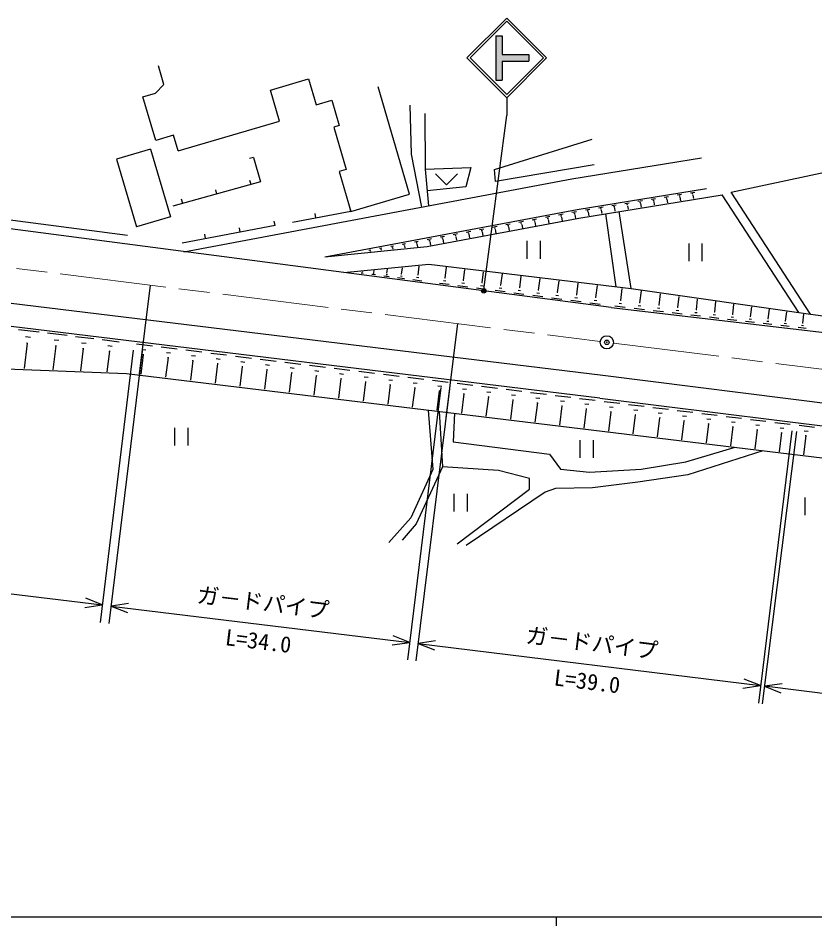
# Model space of a CAD drawing. Units: millimetres, scale not verified. Extents: x 40000 to 680000, y 20000 to 380000.
# Drawn here: x 207176 to 297222, y 204000 to 306583 of the extents above; entities that cross this region are included whole.
import ezdxf
from ezdxf.enums import TextEntityAlignment as Align

# ---------------------------------------------------------------- set-up
doc = ezdxf.new("R2010")
doc.units = ezdxf.units.MM
doc.header["$LTSCALE"] = 1000
doc.header["$PDMODE"] = 32
doc.header["$PDSIZE"] = 500
doc.linetypes.add('CHAIN', pattern=[18.5, 12, -1.5, 3.5, -1.5])
for name, color, linetype, lineweight in [('M-BGD', 7, 'Continuous', 25), ('M-BMK', 2, 'CHAIN', 13), ('M-BMK-SRVR', 3, 'Continuous', 25), ('M-STR-STRC', 7, 'Continuous', 25), ('M-TTL-BAND', 7, 'Continuous', 25)]:
    doc.layers.add(name, color=color, linetype=linetype, lineweight=lineweight)
doc.styles.add('@ＭＳ ゴシック', font='')
doc.styles.add('ＭＳ ゴシック', font='')
doc.styles.get('@ＭＳ ゴシック').set_extended_font_data('@MS Gothic')
doc.styles.get('ＭＳ ゴシック').set_extended_font_data('MS Gothic')

msp = doc.modelspace()

# ---------------------------------------------------------------- hatches: boundary and pattern name
at = {"layer": 'M-STR-STRC'}
msp.add_hatch(color=256, dxfattribs=at).paths.add_polyline_path([(261150, 304583), (261900, 304583), (261900, 302458), (264900, 302458), (264900, 301708), (261900, 301708), (261900, 299583), (261150, 299583)])

# ---------------------------------------------------------------- linework, layer by layer
at = {"layer": 'M-BGD'}
for p, q in [((223652, 299074), (223028, 301202)), ((235693, 298453), (240000, 299715)), ((240000, 299715), (240859, 296782)), ((222718, 298119), (223652, 299074)), ((251426, 286694), (247868, 298836)), ((221277, 297697), (222718, 298119)), ((222725, 292754), (221277, 297697)), ((236718, 294957), (235693, 298453)), ((240859, 296782), (242614, 297296)), ((242614, 297296), (243447, 294456)), ((251645, 291209), (251475, 296748)), ((253137, 295811), (253179, 289504)), ((225258, 291598), (236718, 294957)), ((243447, 294456), (242847, 294281)), ((242847, 294281), (244251, 289491)), ((224745, 293346), (222725, 292754)), ((225258, 291598), (224745, 293346)), ((261005, 289483), (272066, 292902)), ((222144, 291789), (218305, 290664)), ((222144, 291789), (224394, 284112)), ((218305, 290664), (220555, 282987)), ((233791, 290852), (233310, 290718)), ((233791, 290852), (234565, 288066)), ((252813, 285235), (251645, 291209)), ((269772, 288418), (284414, 290800)), ((287767, 286907), (307037, 291021)), ((244251, 289491), (243443, 289254)), ((253179, 289504), (258335, 289717)), ((253179, 289504), (253554, 285374)), ((258335, 289717), (257781, 287501)), ((261125, 288115), (261005, 289483)), ((272267, 290006), (261125, 288115)), ((225916, 280187), (269772, 288418)), ((243443, 289254), (244766, 284742)), ((254344, 289000), (255594, 287750)), ((256844, 289000), (255594, 287750)), ((234565, 288066), (224660, 285319)), ((233497, 287770), (233363, 288252)), ((257781, 287501), (253400, 287068)), ((270376, 284970), (284977, 287346)), ((229642, 286701), (229509, 287183)), ((244766, 284742), (251426, 286694)), ((270548, 283985), (286759, 286623)), ((280193, 286365), (280686, 286445)), ((280402, 286247), (280525, 286267)), ((281673, 286606), (282167, 286686)), ((281882, 286488), (282006, 286508)), ((281953, 286347), (281984, 286352)), ((281968, 286350), (282032, 285955)), ((283154, 286847), (283647, 286927)), ((283363, 286729), (283486, 286749)), ((283433, 286588), (283464, 286593)), ((283449, 286591), (283513, 286196)), ((295424, 273306), (286759, 286623)), ((296740, 273117), (287767, 286907)), ((274200, 273869), (186943, 285287)), ((219546, 282029), (194877, 285257)), ((225788, 285632), (225654, 286114)), ((244766, 284742), (244673, 285234)), ((272786, 285160), (273286, 285241)), ((274271, 285401), (274764, 285482)), ((274480, 285283), (274603, 285303)), ((275751, 285642), (276245, 285723)), ((275960, 285524), (276084, 285544)), ((276031, 285384), (276061, 285389)), ((276046, 285386), (276110, 284991)), ((277232, 285883), (277725, 285963)), ((277441, 285765), (277564, 285785)), ((277511, 285625), (277542, 285630)), ((277527, 285627), (277591, 285232)), ((278712, 286124), (279206, 286204)), ((278921, 286006), (279045, 286026)), ((278992, 285866), (279023, 285871)), ((279007, 285868), (279071, 285473)), ((280472, 286106), (280503, 286111)), ((280488, 286109), (280552, 285714)), ((244766, 284742), (238184, 283507)), ((240834, 284004), (240742, 284496)), ((241839, 279614), (270376, 284970)), ((266764, 284089), (267280, 284186)), ((268263, 284370), (268781, 284468)), ((268487, 284251), (268616, 284276)), ((269765, 284652), (270286, 284750)), ((269989, 284532), (270120, 284557)), ((270068, 284385), (270100, 284391)), ((270084, 284388), (270166, 283953)), ((271286, 284916), (271802, 285000)), ((271504, 284793), (271633, 284814)), ((271578, 284646), (271610, 284651)), ((271594, 284648), (271663, 284228)), ((272998, 285040), (273123, 285061)), ((273069, 284898), (273100, 284903)), ((273085, 284900), (273150, 284501)), ((273559, 284475), (274723, 276229)), ((274550, 285143), (274581, 285148)), ((274565, 285145), (274630, 284751)), ((276443, 276021), (275104, 284727)), ((224394, 284112), (220555, 282987)), ((236218, 283138), (225732, 281170)), ((236218, 283138), (236126, 283629)), ((253389, 280765), (270548, 283985)), ((262283, 283248), (262790, 283343)), ((262502, 283131), (262629, 283155)), ((263774, 283528), (264284, 283623)), ((263994, 283410), (264121, 283434)), ((264070, 283266), (264102, 283272)), ((264086, 283269), (264165, 282849)), ((265267, 283808), (265780, 283904)), ((265489, 283690), (265617, 283714)), ((265566, 283545), (265598, 283551)), ((265582, 283548), (265661, 283124)), ((266986, 283970), (267115, 283995)), ((267064, 283825), (267096, 283831)), ((267080, 283828), (267160, 283400)), ((268564, 284105), (268597, 284111)), ((268581, 284108), (268662, 283676)), ((228355, 281662), (228263, 282153)), ((232287, 282400), (232194, 282891)), ((256345, 282133), (256842, 282227)), ((257826, 282411), (258325, 282505)), ((258041, 282297), (258166, 282320)), ((258116, 282155), (258147, 282161)), ((258132, 282158), (258208, 281753)), ((259309, 282690), (259811, 282784)), ((259525, 282574), (259651, 282598)), ((259601, 282432), (259632, 282438)), ((259616, 282435), (259693, 282026)), ((260794, 282968), (261299, 283063)), ((261012, 282853), (261138, 282876)), ((261088, 282710), (261120, 282716)), ((261104, 282713), (261181, 282300)), ((262578, 282988), (262610, 282994)), ((262594, 282991), (262672, 282574)), ((250596, 281054), (250973, 281125)), ((251964, 281311), (252401, 281393)), ((252152, 281211), (252262, 281232)), ((252218, 281088), (252245, 281093)), ((252232, 281090), (252294, 280756)), ((253393, 281579), (253885, 281672)), ((253605, 281466), (253728, 281489)), ((253679, 281328), (253709, 281333)), ((253694, 281330), (253768, 280936)), ((254868, 281856), (255362, 281949)), ((255081, 281743), (255205, 281766)), ((255155, 281603), (255186, 281609)), ((255171, 281606), (255245, 281208)), ((256560, 282019), (256684, 282043)), ((256634, 281879), (256665, 281885)), ((256650, 281882), (256725, 281480)), ((264681, 281399), (264681, 279399)), ((266181, 281399), (266181, 279399)), ((282966, 281125), (282966, 279125)), ((284466, 281125), (284466, 279125)), ((241839, 279614), (253389, 280765)), ((246830, 280347), (247044, 280388)), ((246922, 280298), (246976, 280308)), ((246954, 280238), (246968, 280240)), ((246961, 280239), (246964, 280225)), ((248031, 280573), (248298, 280623)), ((248146, 280512), (248213, 280524)), ((248186, 280437), (248203, 280440)), ((248194, 280438), (248211, 280349)), ((249286, 280809), (249607, 280869)), ((249424, 280735), (249504, 280750)), ((249472, 280644), (249492, 280648)), ((249482, 280646), (249514, 280479)), ((250759, 280968), (250853, 280986)), ((250816, 280861), (250839, 280866)), ((250827, 280864), (250874, 280614)), ((244004, 277820), (253588, 278775)), ((247385, 277831), (247415, 278062)), ((248859, 277748), (248919, 278212)), ((250514, 277656), (250609, 278380)), ((252374, 277552), (252507, 278569)), ((253588, 278775), (276443, 276021)), ((255422, 277198), (255584, 278433)), ((257516, 276931), (257679, 278181)), ((246179, 277737), (245928, 277770)), ((246095, 277825), (246032, 277833)), ((246081, 277903), (246066, 277905)), ((246073, 277904), (246077, 277929)), ((247559, 277557), (247147, 277610)), ((247420, 277700), (247317, 277714)), ((247398, 277829), (247372, 277832)), ((249108, 277354), (248516, 277431)), ((248909, 277561), (248761, 277580)), ((248877, 277746), (248840, 277751)), ((250850, 277126), (250054, 277230)), ((250582, 277404), (250383, 277430)), ((250539, 277652), (250489, 277659)), ((252806, 276870), (251781, 277004)), ((252462, 277228), (252206, 277261)), ((252406, 277548), (252342, 277556)), ((255456, 277194), (255388, 277203)), ((259620, 276662), (259786, 277927)), ((261735, 276392), (261903, 277672)), ((263862, 276120), (264031, 277416)), ((265999, 275847), (266170, 277158)), ((185888, 276852), (273245, 266228)), ((222115, 276403), (220860, 266368)), ((255885, 276467), (254786, 276611)), ((255516, 276851), (255242, 276886)), ((257983, 276192), (256874, 276338)), ((257611, 276580), (257334, 276616)), ((257550, 276926), (257481, 276935)), ((260092, 275916), (258972, 276063)), ((259716, 276308), (259436, 276344)), ((259655, 276657), (259585, 276667)), ((261832, 276034), (261550, 276071)), ((261771, 276387), (261700, 276396)), ((263897, 276116), (263826, 276125)), ((268147, 275573), (268320, 276899)), ((270306, 275297), (270481, 276639)), ((272476, 275020), (272653, 276377)), ((275279, 274669), (275439, 276042)), ((276443, 276021), (296740, 273117)), ((262212, 275639), (261081, 275787)), ((264343, 275360), (263201, 275510)), ((263960, 275759), (263674, 275796)), ((266485, 275080), (265332, 275231)), ((266097, 275482), (265809, 275520)), ((266035, 275843), (265963, 275852)), ((268637, 274798), (267473, 274951)), ((268246, 275205), (267955, 275243)), ((268183, 275568), (268110, 275578)), ((270406, 274925), (270113, 274964)), ((270342, 275292), (270269, 275302)), ((272513, 275015), (272439, 275025)), ((277458, 274401), (277615, 275753)), ((279610, 274133), (279763, 275445)), ((281735, 273868), (281883, 275142)), ((272922, 263648), (185565, 274273)), ((270801, 274515), (269626, 274669)), ((272976, 274231), (271789, 274386)), ((272577, 274645), (272281, 274684)), ((275791, 273885), (274599, 274023)), ((275386, 274294), (275088, 274329)), ((275316, 274665), (275241, 274673)), ((277563, 274033), (277271, 274067)), ((277494, 274396), (277421, 274405)), ((279646, 274129), (279575, 274137)), ((283832, 273607), (283976, 274843)), ((285902, 273350), (286041, 274547)), ((287945, 273096), (288080, 274255)), ((289961, 272845), (290092, 273967)), ((274200, 273869), (332648, 267057)), ((277960, 273632), (276792, 273768)), ((280100, 273382), (278961, 273515)), ((279713, 273774), (279428, 273807)), ((282213, 273136), (281101, 273266)), ((281835, 273518), (281557, 273551)), ((281770, 273864), (281700, 273872)), ((284299, 272893), (283214, 273020)), ((283930, 273266), (283658, 273298)), ((283866, 273603), (283798, 273611)), ((285997, 273017), (285733, 273048)), ((285935, 273346), (285869, 273354)), ((287977, 273092), (287913, 273099)), ((291952, 272597), (292078, 273683)), ((293916, 272353), (294039, 273403)), ((295855, 272111), (295974, 273126)), ((296740, 273117), (318113, 270376)), ((256848, 272058), (255515, 261405)), ((286357, 272653), (285299, 272777)), ((288389, 272417), (287357, 272537)), ((288038, 272771), (287780, 272801)), ((290394, 272183), (289388, 272300)), ((290052, 272528), (289801, 272558)), ((289993, 272841), (289930, 272848)), ((292373, 271952), (291393, 272066)), ((292040, 272289), (291795, 272317)), ((291982, 272593), (291921, 272601)), ((294002, 272052), (293764, 272080)), ((293946, 272349), (293887, 272356)), ((295939, 271819), (295707, 271846)), ((295885, 272108), (295826, 272115)), ((207209, 271411), (209551, 271123)), ((210494, 271007), (212698, 270737)), ((294327, 271724), (293373, 271836)), ((296255, 271500), (295326, 271608)), ((208207, 269862), (207853, 266979)), ((208001, 270601), (208586, 270529)), ((208134, 269871), (208280, 269853)), ((211239, 270245), (211790, 270177)), ((213644, 270620), (215714, 270366)), ((214344, 269904), (214862, 269840)), ((216663, 270249), (218606, 270010)), ((211434, 269550), (211102, 266856)), ((211365, 269558), (211502, 269541)), ((214526, 269251), (214217, 266737)), ((214462, 269259), (214591, 269243)), ((217491, 268964), (217204, 266624)), ((217320, 269577), (217806, 269517)), ((217431, 268971), (217552, 268957)), ((220550, 269771), (222357, 269549)), ((221161, 269146), (221613, 269090)), ((223349, 269427), (225155, 269205)), ((223960, 268802), (224411, 268747)), ((226147, 269083), (227950, 268862)), ((221320, 268576), (221046, 266345)), ((221264, 268583), (221377, 268569)), ((224119, 268233), (223845, 266005)), ((224062, 268240), (224175, 268226)), ((226915, 267891), (226642, 265665)), ((226756, 268459), (227207, 268404)), ((226859, 267897), (226972, 267884)), ((228942, 268740), (230743, 268518)), ((229551, 268116), (230001, 268061)), ((231735, 268396), (233535, 268175)), ((232344, 267774), (232793, 267718)), ((234527, 268053), (236324, 267832)), ((202241, 267093), (219438, 266439)), ((229710, 267548), (229436, 265325)), ((229653, 267555), (229766, 267541)), ((232502, 267206), (232229, 264986)), ((232446, 267213), (232558, 267199)), ((235293, 266864), (235020, 264647)), ((235134, 267431), (235584, 267376)), ((235237, 266871), (235349, 266857)), ((237316, 267710), (239111, 267490)), ((237923, 267089), (238372, 267034)), ((240103, 267368), (241897, 267147)), ((240710, 266747), (241158, 266692)), ((242889, 267025), (244680, 266805)), ((219438, 266439), (311465, 255259)), ((238081, 266523), (237809, 264308)), ((238025, 266530), (238137, 266516)), ((240868, 266181), (240596, 263969)), ((240812, 266188), (240924, 266175)), ((243652, 265840), (243381, 263631)), ((243495, 266405), (243942, 266350)), ((243596, 265847), (243708, 265833)), ((245672, 266683), (247462, 266463)), ((246277, 266064), (246725, 266009)), ((248454, 266341), (250241, 266122)), ((249058, 265723), (249505, 265668)), ((251233, 266000), (253019, 265780)), ((273245, 266228), (331934, 258890)), ((246435, 265499), (246164, 263293)), ((246379, 265506), (246491, 265493)), ((249216, 265159), (248945, 262955)), ((249160, 265166), (249272, 265152)), ((251994, 264818), (251724, 262618)), ((251837, 265382), (252283, 265327)), ((251939, 264825), (252050, 264812)), ((254011, 265658), (255795, 265439)), ((254614, 265041), (255060, 264986)), ((256786, 265317), (258568, 265098)), ((257389, 264700), (257834, 264646)), ((259560, 264976), (261340, 264757)), ((254771, 264478), (254501, 262280)), ((254715, 264485), (254827, 264471)), ((257546, 264138), (257276, 261943)), ((257490, 264145), (257602, 264132)), ((260319, 263799), (260049, 261606)), ((260162, 264360), (260607, 264305)), ((260263, 263806), (260374, 263792)), ((262332, 264635), (264110, 264417)), ((262933, 264020), (263377, 263965)), ((265102, 264295), (266877, 264077)), ((265702, 263680), (266146, 263626)), ((267869, 263955), (269643, 263737)), ((272922, 263648), (331707, 256298)), ((263090, 263459), (262820, 261269)), ((263034, 263466), (263145, 263453)), ((265859, 263120), (265590, 260933)), ((265803, 263127), (265914, 263113)), ((268625, 262781), (268357, 260597)), ((268469, 263341), (268913, 263286)), ((268570, 262788), (268681, 262774)), ((270635, 263615), (272407, 263397)), ((271234, 263001), (271677, 262947)), ((273399, 263275), (275169, 263057)), ((273998, 262662), (274440, 262608)), ((276161, 262935), (277929, 262718)), ((253529, 262298), (254028, 255558)), ((254779, 262146), (255148, 255864)), ((256503, 261936), (256353, 258686)), ((271390, 262443), (271122, 260261)), ((271335, 262449), (271446, 262436)), ((274153, 262104), (273886, 259925)), ((274098, 262111), (274209, 262097)), ((276915, 261766), (276647, 259590)), ((276759, 262323), (277201, 262269)), ((276859, 261773), (276970, 261759)), ((278921, 262596), (280687, 262379)), ((279518, 261985), (279960, 261931)), ((281679, 262257), (283443, 262040)), ((282275, 261647), (282716, 261592)), ((284435, 261918), (286197, 261702)), ((279674, 261428), (279407, 259254)), ((279619, 261435), (279729, 261421)), ((282431, 261090), (282164, 258919)), ((282376, 261097), (282486, 261083)), ((285186, 260753), (284920, 258585)), ((285031, 261308), (285471, 261254)), ((285131, 260759), (285241, 260746)), ((287189, 261580), (288949, 261363)), ((287784, 260971), (288224, 260916)), ((289941, 261241), (291700, 261025)), ((290536, 260633), (290975, 260579)), ((292692, 260903), (294448, 260688)), ((295440, 260566), (297194, 260350)), ((224866, 260280), (224866, 258280)), ((226366, 260280), (226366, 258280)), ((287939, 260415), (287673, 258250)), ((287884, 260422), (287994, 260409)), ((290691, 260078), (290425, 257916)), ((290636, 260085), (290746, 260072)), ((293440, 259742), (293175, 257582)), ((293285, 260296), (293725, 260242)), ((293385, 259748), (293495, 259735)), ((296033, 259958), (296472, 259904)), ((256353, 258686), (267243, 257310)), ((270661, 258892), (270661, 256892)), ((272161, 258892), (272161, 256892)), ((296188, 259405), (295922, 257248)), ((296133, 259412), (296243, 259398)), ((282629, 256423), (288228, 258082)), ((291358, 257702), (282874, 254985)), ((267243, 257310), (268466, 255597)), ((254028, 255558), (251549, 250125)), ((255148, 255864), (252160, 249446)), ((261461, 255474), (255148, 255864)), ((264979, 254557), (261461, 255474)), ((268466, 255597), (271739, 255260)), ((271739, 255260), (277582, 255627)), ((277582, 255627), (282629, 256423)), ((264979, 253333), (264979, 254557)), ((282874, 254985), (277215, 254159)), ((267916, 253425), (266723, 252997)), ((272076, 253517), (267916, 253425)), ((277215, 254159), (272076, 253517)), ((256416, 252822), (256416, 250822)), ((256781, 247185), (264979, 253333)), ((266723, 252997), (257821, 246971)), ((257916, 252822), (257916, 250822)), ((296093, 252401), (296093, 250401)), ((251549, 250125), (249070, 247341)), ((252160, 249446), (250564, 247579))]:
    msp.add_line(p, q, dxfattribs=at)
at = {"layer": 'M-BMK'}
for p, q in [((175228, 282267), (272966, 270042)), ((274454, 269856), (332261, 262626))]:
    msp.add_line(p, q, dxfattribs=at)
at = {"layer": 'M-BMK-SRVR'}
msp.add_circle((273710, 269949), 750, dxfattribs=at)
msp.add_point((273710, 269949), dxfattribs=at)
at = {"layer": 'M-STR-STRC'}
for p, q in [((257900, 302083), (262400, 306583)), ((258253, 302084), (262400, 306230)), ((266900, 302083), (262400, 306583)), ((266546, 302083), (262400, 306230)), ((261150, 304583), (261150, 299583)), ((261150, 304583), (261900, 304583)), ((261900, 304583), (261900, 302458)), ((257900, 302083), (262400, 297583)), ((258253, 302084), (262400, 297937)), ((261900, 302458), (264900, 302458)), ((261900, 301708), (264900, 301708)), ((261900, 301708), (261900, 299583)), ((262400, 297583), (266900, 302083)), ((262400, 297937), (266546, 302083)), ((264900, 302458), (264900, 301708)), ((261150, 299583), (261900, 299583)), ((262400, 297583), (262400, 295583)), ((259825, 275901), (262400, 295583)), ((220188, 269054), (216446, 238281)), ((221185, 268933), (217442, 238160)), ((254936, 264828), (251193, 234055)), ((255930, 264707), (252129, 233941)), ((294636, 259926), (290835, 229159)), ((295130, 259864), (291284, 229103)), ((181943, 244492), (216687, 240266)), ((214707, 239986), (216687, 240266)), ((216687, 240266), (214832, 241014)), ((219664, 240426), (217683, 240145)), ((217683, 240145), (251435, 236040)), ((217683, 240145), (219539, 239398)), ((249454, 235760), (251435, 236040)), ((251435, 236040), (249579, 236788)), ((254355, 236203), (252374, 235926)), ((252374, 235926), (291080, 231144)), ((252374, 235926), (254228, 235176)), ((291080, 231144), (289226, 231895)), ((289099, 230868), (291080, 231144)), ((293514, 231362), (291533, 231088)), ((321301, 227366), (291533, 231088)), ((291533, 231088), (293385, 230334))]:
    msp.add_line(p, q, dxfattribs=at)
for radius in [150, 120, 90, 60, 30]:
    msp.add_circle((259805, 275752), radius, dxfattribs=at)
msp.add_point((259805, 275752), dxfattribs=at)
at = {"layer": 'M-TTL-BAND'}
for p, q in [((40000, 205000), (579000, 205000)), ((268000, 205000), (268000, 204000))]:
    msp.add_line(p, q, dxfattribs=at)

# ---------------------------------------------------------------- texts
at = {"layer": 'M-STR-STRC', "style": 'ＭＳ ゴシック'}
for rotation, p in [(353.066, (234680, 239086)), (352.957, (271850, 234528))]:
    msp.add_text('ガ－ドパイプ', height=1833, rotation=rotation, dxfattribs=at).set_placement(p, align=Align.BOTTOM_CENTER)
at = {"layer": 'M-STR-STRC', "style": '@ＭＳ ゴシック'}
for s, rotation, p in [('L=34.0', 353.066, (234438, 237100)), ('L=39.0', 352.957, (271605, 232543))]:
    msp.add_text(s, height=1833, rotation=rotation, dxfattribs=at).set_placement(p, align=Align.TOP_CENTER)

doc.saveas('drawing.dxf')
